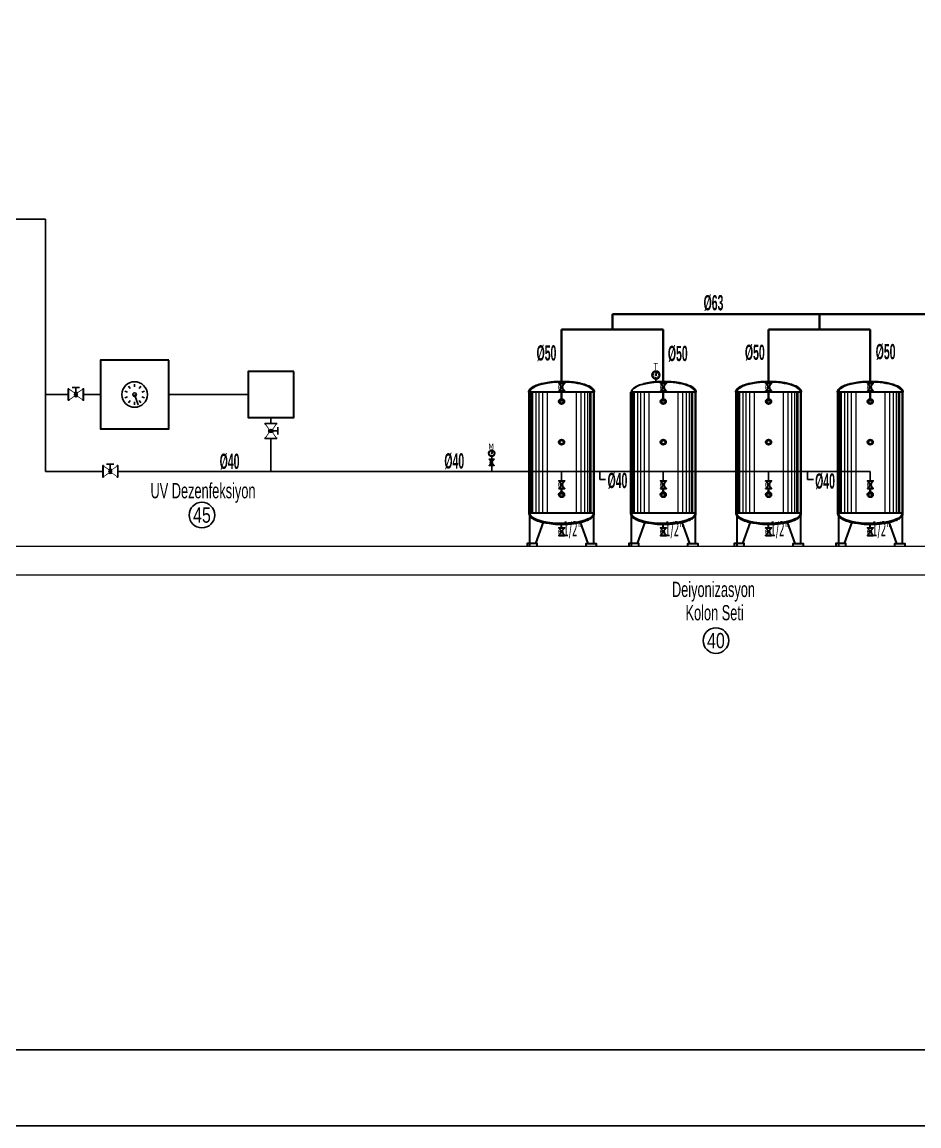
# Model space of a CAD drawing. Header units: centimetres. Extents: x 405464 to 563355, y 50011 to 66875.
# Drawn here: x 520500 to 521677, y 50011 to 51460 of the extents above; entities that cross this region are included whole.
import ezdxf
from ezdxf.enums import TextEntityAlignment as Align

# ---------------------------------------------------------------- set-up
doc = ezdxf.new("R2010")
doc.units = ezdxf.units.CM
doc.linetypes.add('SOGUKSU1', pattern=[72, 60, -6, 0, -6])
doc.layers.add('0-KRCN DI SU', color=41, linetype='D')
for name, color, linetype, lineweight in [('0-KRCN-IST-KÜRESEL VANA', 4, 'Continuous', 25), ('0-KRCN-IST-MANOMETRE', 122, 'Continuous', 25), ('0-KRCN-IST-TERMOMETRE', 122, 'Continuous', 25), ('0-KRCN-IST-YAZI', 81, 'Continuous', 30), ('0-KRCN-SHT-BOYLER', 171, 'Continuous', 35), ('0-KRCN-SHT-HİDROFOR', 171, 'Continuous', 35), ('0-KRCN-SHT-PROSES-BORU', 1, '0-Y_LINE', 40), ('0-KRCN-SHT-SOGUKSU', 141, 'SOGUKSU1', 40), ('0-KRCN-SHT-YAZI', 31, 'Continuous', 35), ('0-KRCN-SHT-YAZI-ÇAP-TEMSU', 81, 'Continuous', 30), ('0-KRCN-SHT-YUMUŞAKSU', 100, 'boruYLINE', 40), ('0-KRCN-Z-ANTET', 71, 'Continuous', 30), ('0-MEK-IST-KÜRESEL VANA', 4, 'Continuous', 25), ('0-MEK-IST-YAZI', 81, 'Continuous', 30), ('0-MEK-IST-YAZI-ÇAP', 71, 'Continuous', 35), ('0-MEK-SHT-03CIHAZ', 120, 'Continuous', 30), ('0-MEK-SHT-SOGUKSU', 141, 'SOGUKSU1', 30), ('0-yerine', 8, 'Continuous', 9)]:
    doc.layers.add(name, color=color, linetype=linetype, lineweight=lineweight)
doc.styles.add('BORU', font='AGENCYR.TTF')
doc.styles.add('CAP', font='ARIALNB.TTF')
doc.styles.add('DERECE', font='tahoma.ttf', dxfattribs={"width": 0.8})
doc.styles.get("Standard").update_dxf_attribs({"font": 'arial.ttf'})
doc.styles.add('TROMANT', font='arial.ttf', dxfattribs={"width": 0.8})
doc.linetypes.add('0-Y_LINE', pattern='A,100,-0.5,["Y",BORU,S=9,R=0,X=0,Y=-4.5],-5', length=105.5)
doc.linetypes.add('boruYLINE', pattern='A,50,-0.8,["Y",CAP,S=7,R=0,X=0,Y=-3],-7', length=57.8)
doc.linetypes.add('D', pattern='A,12,-1,["D",Standard,S=1,R=0,X=-0.1,Y=-0.5],-1.6', length=14.6)

# ---------------------------------------------------------------- blocks, each defined once
blk = doc.blocks.new('0-MEK-IST-KÜRESEL VANA-1')
at = {"layer": '0-KRCN-IST-KÜRESEL VANA'}
blk.add_hatch(color=256, dxfattribs=at).paths.add_polyline_path([(0, 1.4, 1), (0, -1.4, 1)])
for p, q in [((-3.1, 4.3), (-0.8, 1.1)), ((-3.1, 4.3), (3, 4.3)), ((0.8, 1.1), (3, 4.3)), ((-3.1, -4.2), (-0.9, -1.1)), ((-3.1, -4.2), (3, -4.2)), ((0.9, -1.1), (3, -4.2))]:
    blk.add_line(p, q, dxfattribs=at)
for points in [[(3.7, 4.6), (3.7, 5), (-3.8, 5), (-3.8, 4.6)], [(3.7, -4.5), (3.7, -5), (-3.8, -5), (-3.8, -4.5)]]:
    blk.add_lwpolyline(points, close=True, dxfattribs=at)
at = {"layer": '0-KRCN-IST-KÜRESEL VANA', "const_width": 0.5}
blk.add_lwpolyline([(0, 0), (3.7, 0)], dxfattribs=at)
blk.add_lwpolyline([(3.7, 0), (3.7, -2.4), (3.7, 2.3)], close=True, dxfattribs=at)
at = {"layer": '0-KRCN-IST-KÜRESEL VANA'}
blk.add_circle((0, 0), 1.42, dxfattribs=at)
blk = doc.blocks.new('0-MEK-IST-TERMOMETRE')
at = {"layer": '0-KRCN-IST-TERMOMETRE', "color": 122}
for p, q in [((-3.9, 2), (-2.8, 1.7)), ((-2.4, 4.1), (-1.7, 3.2)), ((0, 0.8), (-1.3, 4.8)), ((0, 4.8), (0, 3.7)), ((2.4, 4.1), (1.7, 3.2)), ((3.9, 2), (2.8, 1.7)), ((-3.9, -0.5), (-2.8, -0.1)), ((-2.4, -2.5), (-1.7, -1.6)), ((0, -3.3), (0, -2.1)), ((0, -4.2), (0, -8.3)), ((2.4, -2.5), (1.7, -1.6)), ((3.9, -0.5), (2.8, -0.1))]:
    blk.add_line(p, q, dxfattribs=at)
for radius in [5, 0.719]:
    blk.add_circle((0, 0.8), radius, dxfattribs=at)
at = {"layer": '0-KRCN-IST-TERMOMETRE', "color": 122, "style": 'DERECE', "width": 0.8}
blk.add_text('T', height=9.09, dxfattribs=at).set_placement((-2.5, 6.9))
blk = doc.blocks.new('0-MEK-IST-MANOMETRE')
at = {"layer": '0-KRCN-IST-MANOMETRE'}
for p, q in [((-3.9, 1.3), (-2.8, 0.9)), ((-2.4, 3.3), (-1.7, 2.4)), ((0, 0), (-1.3, 4)), ((0, 4.1), (0, 2.9)), ((2.4, 3.3), (1.7, 2.4)), ((3.9, 1.3), (2.8, 0.9)), ((-3.9, -1.3), (-2.8, -0.9)), ((-2.4, -3.3), (-1.7, -2.4)), ((0, -4.1), (0, -2.9)), ((0, -5), (0, -9.1)), ((2.4, -3.3), (1.7, -2.4)), ((3.9, -1.3), (2.8, -0.9))]:
    blk.add_line(p, q, dxfattribs=at)
for radius in [5, 0.719]:
    blk.add_circle((0, 0), radius, dxfattribs=at)
at = {"layer": '0-KRCN-IST-MANOMETRE', "style": 'DERECE', "width": 0.8}
blk.add_text('M', height=9.09, dxfattribs=at).set_placement((-3.4, 6.1))
blk = doc.blocks.new('0-MEK-SHT-KÜRESELVANA')
at = {"layer": '0-KRCN-IST-KÜRESEL VANA'}
blk.add_hatch(color=256, dxfattribs=at).paths.add_polyline_path([(1.42, 0, 1), (-1.42, 0, 1)])
for p, q in [((-1.12, 0.88), (-4.24, 3.02)), ((-4.24, -3.05), (-4.24, 3.02)), ((-4.24, 3.02), (-4.24, -3.05)), ((-2.41, 4.6), (2.31, 4.6)), ((0, 4.6), (-2.41, 4.6)), ((0, 0), (0, 4.6)), ((2.31, 4.6), (0, 4.6)), ((1.14, 0.85), (4.3, 3.02)), ((4.3, -3.05), (4.3, 3.02)), ((4.3, 3.02), (4.3, -3.05)), ((-4.24, -3.05), (-1.12, -0.88)), ((4.3, -3.05), (1.14, -0.85))]:
    blk.add_line(p, q, dxfattribs=at)
for points in [[(-4.53, 3.75), (-4.97, 3.75), (-4.97, -3.75), (-4.53, -3.75)], [(4.58, 3.75), (5.03, 3.75), (5.03, -3.75), (4.58, -3.75)]]:
    blk.add_lwpolyline(points, close=True, dxfattribs=at)
blk.add_circle((0, 0), 1.42, dxfattribs=at)
blk.add_wipeout([(4.3, 3.02), (4.3, -3.05), (1.12, -0.88), (1.16, -0.82), (1.21, -0.74), (1.25, -0.68), (1.3, -0.58), (1.33, -0.5), (1.35, -0.44), (1.38, -0.34), (1.41, -0.21), (1.42, -0.11), (1.42, -0.03), (1.42, 0.06), (1.41, 0.17), (1.4, 0.25), (1.38, 0.33), (1.35, 0.43), (1.32, 0.54), (1.28, 0.61), (1.25, 0.68), (1.22, 0.73), (1.18, 0.79), (1.14, 0.85), (1.12, 0.88)]).dxf.layer = '0-KRCN-IST-KÜRESEL VANA'
blk.add_wipeout([(-4.24, 3.02), (-4.24, -3.05), (-1.12, -0.88), (-1.16, -0.82), (-1.21, -0.74), (-1.25, -0.68), (-1.3, -0.58), (-1.33, -0.5), (-1.35, -0.44), (-1.38, -0.34), (-1.41, -0.21), (-1.42, -0.11), (-1.42, -0.03), (-1.42, 0.06), (-1.41, 0.17), (-1.4, 0.25), (-1.38, 0.33), (-1.35, 0.43), (-1.32, 0.54), (-1.28, 0.61), (-1.25, 0.68), (-1.22, 0.73), (-1.18, 0.79), (-1.14, 0.85), (-1.12, 0.88)]).dxf.layer = '0-KRCN-IST-KÜRESEL VANA'

msp = doc.modelspace()

# ---------------------------------------------------------------- linework, layer by layer
at = {"layer": '0-KRCN DI SU', "linetype": 'D', "ltscale": 5}
for p, q in [((520530.5, 51201.1), (520234, 51201.1)), ((520530.5, 50971.1), (520530.5, 51201.1)), ((520602.6, 50971.1), (520530.5, 50971.1)), ((520530.5, 50971.1), (520530.5, 50870.3)), ((520796.5, 50971.1), (520692.6, 50971.1)), ((520826.5, 50941.1), (520826.5, 50870.3)), ((521116.5, 50877.9), (521116.5, 50870.3)), ((521341.8, 50870.3), (520530.5, 50870.3)), ((521208.3, 50857.9), (521208.3, 50870.3)), ((521613.6, 50870.3), (521306.8, 50870.3)), ((521341.8, 50857.9), (521341.8, 50870.3)), ((521480.1, 50857.9), (521480.1, 50870.3)), ((521613.6, 50857.9), (521613.6, 50870.3))]:
    msp.add_line(p, q, dxfattribs=at)
at = {"layer": '0-KRCN-IST-MANOMETRE'}
for p, q in [((520639.6, 50982.1), (520641.8, 50979.1)), ((520647.6, 50984.7), (520647.6, 50981)), ((520655.6, 50982.1), (520653.4, 50979.1)), ((520634.7, 50975.3), (520638.2, 50974.2)), ((520634.7, 50966.9), (520638.2, 50968.1)), ((520639.6, 50960.1), (520641.8, 50963.2)), ((520647.6, 50971.1), (520652.1, 50957.7)), ((520655.6, 50960.1), (520653.4, 50963.2)), ((520660.6, 50975.3), (520657, 50974.2)), ((520660.6, 50966.9), (520657, 50968.1)), ((520647.6, 50957.5), (520647.6, 50961.3))]:
    msp.add_line(p, q, dxfattribs=at)
for radius in [16.8, 2.42]:
    msp.add_circle((520647.6, 50971.1), radius, dxfattribs=at)
at = {"layer": '0-KRCN-SHT-BOYLER'}
for p, q in [((521165.4, 50974.2), (521165.4, 50815.2)), ((521250.3, 50974.2), (521166.3, 50974.2)), ((521251.2, 50815.2), (521251.2, 50974.2)), ((521298.9, 50974.2), (521298.9, 50815.2)), ((521383.8, 50974.2), (521299.8, 50974.2)), ((521384.7, 50815.2), (521384.7, 50974.2)), ((521437.2, 50974.2), (521437.2, 50815.2)), ((521522.1, 50974.2), (521438.2, 50974.2)), ((521523, 50815.2), (521523, 50974.2)), ((521570.7, 50974.2), (521570.7, 50815.2)), ((521655.6, 50974.2), (521571.7, 50974.2)), ((521656.5, 50815.2), (521656.5, 50974.2)), ((521250.3, 50815.2), (521166.3, 50815.2)), ((521166.3, 50812.1), (521166.3, 50772)), ((521183.9, 50803.5), (521173.8, 50775.4)), ((521232.8, 50803.4), (521242.8, 50775.4)), ((521250.3, 50812.1), (521250.3, 50775.4)), ((521383.8, 50815.2), (521299.8, 50815.2)), ((521299.8, 50812.1), (521299.8, 50772)), ((521317.4, 50803.5), (521307.3, 50775.4)), ((521366.3, 50803.4), (521376.3, 50775.4)), ((521383.8, 50812.1), (521383.8, 50775.4)), ((521522.1, 50815.2), (521438.2, 50815.2)), ((521438.2, 50812.1), (521438.2, 50772)), ((521455.7, 50803.5), (521445.6, 50775.4)), ((521504.6, 50803.4), (521514.7, 50775.4)), ((521522.1, 50812.1), (521522.1, 50775.4)), ((521655.6, 50815.2), (521571.7, 50815.2)), ((521571.7, 50812.1), (521571.7, 50772)), ((521589.2, 50803.5), (521579.1, 50775.4)), ((521638.1, 50803.4), (521648.2, 50775.4)), ((521655.6, 50812.1), (521655.6, 50775.4)), ((521208.3, 50796.4), (521208.3, 50800.1)), ((521341.8, 50796.4), (521341.8, 50800.1)), ((521480.1, 50796.4), (521480.1, 50800.1)), ((521613.6, 50796.4), (521613.6, 50800.1))]:
    msp.add_line(p, q, dxfattribs=at)
at = {"layer": '0-KRCN-SHT-BOYLER', "color": 120, "lineweight": 15}
for p, q in [((521166.3, 50974.2), (521166.3, 50815.2)), ((521167.6, 50974.2), (521167.6, 50815.2)), ((521168.5, 50974.2), (521168.5, 50815.2)), ((521169.9, 50974.2), (521169.9, 50815.2)), ((521174.5, 50974.2), (521174.5, 50815.2)), ((521178.2, 50974.2), (521178.2, 50815.2)), ((521183.1, 50974.2), (521183.1, 50815.2)), ((521189.1, 50974.2), (521189.1, 50815.2)), ((521227.6, 50974.2), (521227.6, 50815.2)), ((521233.5, 50974.2), (521233.5, 50815.2)), ((521238.4, 50974.2), (521238.4, 50815.2)), ((521242.1, 50974.2), (521242.1, 50815.2)), ((521244.7, 50974.2), (521244.7, 50815.2)), ((521246.8, 50974.2), (521246.8, 50815.2)), ((521250.3, 50815.2), (521250.3, 50974.2)), ((521299.8, 50974.2), (521299.8, 50815.2)), ((521301.1, 50974.2), (521301.1, 50815.2)), ((521302, 50974.2), (521302, 50815.2)), ((521303.4, 50974.2), (521303.4, 50815.2)), ((521308, 50974.2), (521308, 50815.2)), ((521311.7, 50974.2), (521311.7, 50815.2)), ((521316.6, 50974.2), (521316.6, 50815.2)), ((521322.6, 50974.2), (521322.6, 50815.2)), ((521361.1, 50974.2), (521361.1, 50815.2)), ((521367, 50974.2), (521367, 50815.2)), ((521371.9, 50974.2), (521371.9, 50815.2)), ((521375.6, 50974.2), (521375.6, 50815.2)), ((521378.2, 50974.2), (521378.2, 50815.2)), ((521380.3, 50974.2), (521380.3, 50815.2)), ((521383.8, 50815.2), (521383.8, 50974.2)), ((521438.2, 50974.2), (521438.2, 50815.2)), ((521439.4, 50974.2), (521439.4, 50815.2)), ((521440.3, 50974.2), (521440.3, 50815.2)), ((521441.7, 50974.2), (521441.7, 50815.2)), ((521446.3, 50974.2), (521446.3, 50815.2)), ((521450, 50974.2), (521450, 50815.2)), ((521454.9, 50974.2), (521454.9, 50815.2)), ((521460.9, 50974.2), (521460.9, 50815.2)), ((521499.4, 50974.2), (521499.4, 50815.2)), ((521505.3, 50974.2), (521505.3, 50815.2)), ((521510.3, 50974.2), (521510.3, 50815.2)), ((521514, 50974.2), (521514, 50815.2)), ((521516.5, 50974.2), (521516.5, 50815.2)), ((521518.6, 50974.2), (521518.6, 50815.2)), ((521522.1, 50815.2), (521522.1, 50974.2)), ((521571.7, 50974.2), (521571.7, 50815.2)), ((521572.9, 50974.2), (521572.9, 50815.2)), ((521573.8, 50974.2), (521573.8, 50815.2)), ((521575.2, 50974.2), (521575.2, 50815.2)), ((521579.8, 50974.2), (521579.8, 50815.2)), ((521583.5, 50974.2), (521583.5, 50815.2)), ((521588.4, 50974.2), (521588.4, 50815.2)), ((521594.4, 50974.2), (521594.4, 50815.2)), ((521632.9, 50974.2), (521632.9, 50815.2)), ((521638.8, 50974.2), (521638.8, 50815.2)), ((521643.8, 50974.2), (521643.8, 50815.2)), ((521647.5, 50974.2), (521647.5, 50815.2)), ((521650, 50974.2), (521650, 50815.2)), ((521652.1, 50974.2), (521652.1, 50815.2)), ((521655.6, 50815.2), (521655.6, 50974.2))]:
    msp.add_line(p, q, dxfattribs=at)
at = {"layer": '0-KRCN-SHT-BOYLER'}
for points in [[(521176.3, 50772), (521176.3, 50775.4), (521163, 50775.4), (521163, 50772)], [(521240.4, 50772), (521240.4, 50775.4), (521253.6, 50775.4), (521253.6, 50772)], [(521309.8, 50772), (521309.8, 50775.4), (521296.5, 50775.4), (521296.5, 50772)], [(521373.9, 50772), (521373.9, 50775.4), (521387.1, 50775.4), (521387.1, 50772)], [(521448.1, 50772), (521448.1, 50775.4), (521434.8, 50775.4), (521434.8, 50772)], [(521512.2, 50772), (521512.2, 50775.4), (521525.5, 50775.4), (521525.5, 50772)], [(521581.6, 50772), (521581.6, 50775.4), (521568.3, 50775.4), (521568.3, 50772)], [(521645.7, 50772), (521645.7, 50775.4), (521659, 50775.4), (521659, 50772)]]:
    msp.add_lwpolyline(points, dxfattribs=at)
for centre, radius in [((521208.3, 50961.9), 3.49), ((521208.3, 50961.9), 2.5), ((521341.8, 50961.9), 3.49), ((521341.8, 50961.9), 2.5), ((521480.1, 50961.9), 3.49), ((521480.1, 50961.9), 2.5), ((521613.6, 50961.9), 3.49), ((521613.6, 50961.9), 2.5), ((521208.3, 50908.6), 3.49), ((521208.3, 50908.6), 2.5), ((521341.8, 50908.6), 3.49), ((521341.8, 50908.6), 2.5), ((521480.1, 50908.6), 3.49), ((521480.1, 50908.6), 2.5), ((521613.6, 50908.6), 3.49), ((521613.6, 50908.6), 2.5), ((521208.3, 50839.7), 3.49), ((521208.3, 50839.7), 2.5), ((521341.8, 50839.7), 3.49), ((521341.8, 50839.7), 2.5), ((521480.1, 50839.7), 3.49), ((521480.1, 50839.7), 2.5), ((521613.6, 50839.7), 3.49), ((521613.6, 50839.7), 2.5)]:
    msp.add_circle(centre, radius, dxfattribs=at)
for centre, start_param, end_param in [((521208.3, 50974.2, 255824.9), 4.812725, 6.283185), ((521208.3, 50974.2, 255824.9), -0.913932, 0), ((521208.3, 50974.2, 255824.9), 3.141593, 4.812725), ((521341.8, 50974.2, 255824.9), 4.812725, 6.283185), ((521341.8, 50974.2, 255824.9), 3.141593, 4.812725), ((521480.1, 50974.2, 255824.9), 4.812725, 6.283185), ((521480.1, 50974.2, 255824.9), -0.913932, 0), ((521480.1, 50974.2, 255824.9), 3.141593, 4.812725), ((521613.6, 50974.2, 255824.9), 4.812725, 6.283185), ((521613.6, 50974.2, 255824.9), -0.913932, 0), ((521613.6, 50974.2, 255824.9), 3.141593, 4.812725)]:
    msp.add_ellipse(centre, major_axis=(-42, 0), ratio=0.318683, start_param=start_param, end_param=end_param, dxfattribs=at)
at = {"layer": '0-KRCN-SHT-BOYLER', "extrusion": (0, 0, -1)}
for centre, start_param, end_param in [((521208.3, 50815.2, 255824.9), 4.812725, 6.283185), ((521208.3, 50815.2, 255824.9), -0.913932, 0), ((521208.3, 50815.2, 255824.9), 3.141593, 4.812725), ((521341.8, 50815.2, 255824.9), 4.812725, 6.283185), ((521341.8, 50815.2, 255824.9), -0.913932, 0), ((521341.8, 50815.2, 255824.9), 3.141593, 4.812725), ((521480.1, 50815.2, 255824.9), 4.812725, 6.283185), ((521480.1, 50815.2, 255824.9), -0.913932, 0), ((521480.1, 50815.2, 255824.9), 3.141593, 4.812725), ((521613.6, 50815.2, 255824.9), 4.812725, 6.283185), ((521613.6, 50815.2, 255824.9), -0.913932, 0), ((521613.6, 50815.2, 255824.9), 3.141593, 4.812725)]:
    msp.add_ellipse(centre, major_axis=(-42, 0), ratio=0.318683, start_param=start_param, end_param=end_param, dxfattribs=at)
at = {"layer": '0-KRCN-SHT-BOYLER', "color": 11}
for points, knots in [([(521165.4, 50974.2), (521165.4, 50974.3), (521165.4, 50974.5), (521165.5, 50975.4), (521165.7, 50976.2), (521166.6, 50977.7), (521167.1, 50978.4), (521169.1, 50980.3), (521170.9, 50981.5), (521175.3, 50983.5), (521177.9, 50984.4), (521181.4, 50985.4), (521182, 50985.6), (521182.7, 50985.7)], [2.2210712, 2.2210712, 2.2210712, 2.2210712, 2.2775173, 2.2775173, 2.549192, 2.549192, 2.8208667, 2.8208667, 2.9678797, 2.9678797, 3.1148928, 3.1148928, 3.1415927, 3.1415927, 3.1415927, 3.1415927]), ([(521182.7, 50985.7), (521197.8, 50988.1), (521199.6, 50988.2), (521202.7, 50988.4), (521204, 50988.4), (521205.3, 50988.4)], [1.6414659, 1.6414659, 1.6414659, 1.6414659, 1.734168, 1.734168, 1.8671625, 1.8671625, 1.8671625, 1.8671625]), ([(521205.3, 50988.4), (521211.8, 50988.4), (521212.3, 50988.4), (521216.7, 50988.3), (521220.4, 50988), (521227.5, 50987.1), (521230.9, 50986.5), (521237, 50985), (521239.8, 50984.1), (521244.5, 50982.1), (521246.4, 50981), (521248.6, 50979.3), (521249.2, 50978.7), (521250.2, 50977.5), (521250.5, 50976.8), (521251.1, 50975.5), (521251.2, 50974.9), (521251.2, 50974.2)], [0, 0, 0, 0, 0.125265, 0.125265, 0.25053, 0.25053, 0.375795, 0.375795, 0.647469, 0.647469, 0.919144, 0.919144, 1.190819, 1.190819, 1.462493, 1.462493, 1.500128, 1.500128, 1.500128, 1.500128]), ([(521316.2, 50985.7), (521331.3, 50988.1), (521333.1, 50988.2), (521336.2, 50988.4), (521337.5, 50988.4), (521338.8, 50988.4)], [1.6414659, 1.6414659, 1.6414659, 1.6414659, 1.734168, 1.734168, 1.8671625, 1.8671625, 1.8671625, 1.8671625]), ([(521338.8, 50988.4), (521345.3, 50988.4), (521345.8, 50988.4), (521350.2, 50988.3), (521353.9, 50988), (521361, 50987.1), (521364.4, 50986.5), (521370.5, 50985), (521373.3, 50984.1), (521378, 50982.1), (521379.9, 50981), (521382.1, 50979.3), (521382.7, 50978.7), (521383.7, 50977.5), (521384, 50976.8), (521384.6, 50975.5), (521384.7, 50974.9), (521384.7, 50974.2)], [0, 0, 0, 0, 0.125265, 0.125265, 0.25053, 0.25053, 0.375795, 0.375795, 0.647469, 0.647469, 0.919144, 0.919144, 1.190819, 1.190819, 1.462493, 1.462493, 1.500128, 1.500128, 1.500128, 1.500128]), ([(521437.2, 50974.2), (521437.2, 50974.3), (521437.2, 50974.5), (521437.3, 50975.4), (521437.6, 50976.2), (521438.4, 50977.7), (521439, 50978.4), (521441, 50980.3), (521442.7, 50981.5), (521447.1, 50983.5), (521449.7, 50984.4), (521453.2, 50985.4), (521453.9, 50985.6), (521454.5, 50985.7)], [2.2210712, 2.2210712, 2.2210712, 2.2210712, 2.2775173, 2.2775173, 2.549192, 2.549192, 2.8208667, 2.8208667, 2.9678797, 2.9678797, 3.1148928, 3.1148928, 3.1415927, 3.1415927, 3.1415927, 3.1415927]), ([(521454.5, 50985.7), (521469.6, 50988.1), (521471.4, 50988.2), (521474.5, 50988.4), (521475.8, 50988.4), (521477.1, 50988.4)], [1.6414659, 1.6414659, 1.6414659, 1.6414659, 1.734168, 1.734168, 1.8671625, 1.8671625, 1.8671625, 1.8671625]), ([(521477.1, 50988.4), (521483.6, 50988.4), (521484.2, 50988.4), (521488.5, 50988.3), (521492.3, 50988), (521499.4, 50987.1), (521502.7, 50986.5), (521508.9, 50985), (521511.6, 50984.1), (521516.3, 50982.1), (521518.3, 50981), (521520.4, 50979.3), (521521, 50978.7), (521522, 50977.5), (521522.4, 50976.8), (521522.9, 50975.5), (521523, 50974.9), (521523, 50974.2)], [0, 0, 0, 0, 0.125265, 0.125265, 0.25053, 0.25053, 0.375795, 0.375795, 0.647469, 0.647469, 0.919144, 0.919144, 1.190819, 1.190819, 1.462493, 1.462493, 1.500128, 1.500128, 1.500128, 1.500128]), ([(521570.7, 50974.2), (521570.7, 50974.3), (521570.7, 50974.5), (521570.8, 50975.4), (521571.1, 50976.2), (521571.9, 50977.7), (521572.5, 50978.4), (521574.5, 50980.3), (521576.2, 50981.5), (521580.6, 50983.5), (521583.2, 50984.4), (521586.7, 50985.4), (521587.4, 50985.6), (521588, 50985.7)], [2.2210712, 2.2210712, 2.2210712, 2.2210712, 2.2775173, 2.2775173, 2.549192, 2.549192, 2.8208667, 2.8208667, 2.9678797, 2.9678797, 3.1148928, 3.1148928, 3.1415927, 3.1415927, 3.1415927, 3.1415927]), ([(521588, 50985.7), (521603.1, 50988.1), (521604.9, 50988.2), (521608, 50988.4), (521609.3, 50988.4), (521610.6, 50988.4)], [1.6414659, 1.6414659, 1.6414659, 1.6414659, 1.734168, 1.734168, 1.8671625, 1.8671625, 1.8671625, 1.8671625]), ([(521610.6, 50988.4), (521617.1, 50988.4), (521617.7, 50988.4), (521622, 50988.3), (521625.8, 50988), (521632.9, 50987.1), (521636.2, 50986.5), (521642.4, 50985), (521645.1, 50984.1), (521649.8, 50982.1), (521651.8, 50981), (521653.9, 50979.3), (521654.5, 50978.7), (521655.5, 50977.5), (521655.9, 50976.8), (521656.4, 50975.5), (521656.5, 50974.9), (521656.5, 50974.2)], [0, 0, 0, 0, 0.125265, 0.125265, 0.25053, 0.25053, 0.375795, 0.375795, 0.647469, 0.647469, 0.919144, 0.919144, 1.190819, 1.190819, 1.462493, 1.462493, 1.500128, 1.500128, 1.500128, 1.500128]), ([(521165.4, 50815.2), (521165.4, 50815.1), (521165.4, 50814.9), (521165.5, 50814), (521165.7, 50813.2), (521166.6, 50811.7), (521167.1, 50811), (521169.1, 50809.1), (521170.9, 50807.9), (521175.3, 50805.9), (521177.9, 50804.9), (521181.4, 50804), (521182, 50803.8), (521182.7, 50803.7)], [2.2210712, 2.2210712, 2.2210712, 2.2210712, 2.2775173, 2.2775173, 2.549192, 2.549192, 2.8208667, 2.8208667, 2.9678797, 2.9678797, 3.1148928, 3.1148928, 3.1415927, 3.1415927, 3.1415927, 3.1415927]), ([(521182.7, 50803.7), (521197.8, 50801.3), (521199.6, 50801.2), (521202.7, 50801), (521204, 50801), (521205.3, 50800.9)], [1.6414659, 1.6414659, 1.6414659, 1.6414659, 1.734168, 1.734168, 1.8671625, 1.8671625, 1.8671625, 1.8671625]), ([(521205.3, 50800.9), (521211.8, 50801), (521212.3, 50801), (521216.7, 50801.1), (521220.4, 50801.4), (521227.5, 50802.3), (521230.9, 50802.9), (521237, 50804.4), (521239.8, 50805.3), (521244.5, 50807.3), (521246.4, 50808.4), (521248.6, 50810.1), (521249.2, 50810.7), (521250.2, 50811.9), (521250.5, 50812.6), (521251.1, 50813.9), (521251.2, 50814.5), (521251.2, 50815.2)], [0, 0, 0, 0, 0.125265, 0.125265, 0.25053, 0.25053, 0.375795, 0.375795, 0.647469, 0.647469, 0.919144, 0.919144, 1.190819, 1.190819, 1.462493, 1.462493, 1.500128, 1.500128, 1.500128, 1.500128]), ([(521298.9, 50815.2), (521298.9, 50815.1), (521298.9, 50814.9), (521299, 50814), (521299.2, 50813.2), (521300.1, 50811.7), (521300.6, 50811), (521302.6, 50809.1), (521304.4, 50807.9), (521308.8, 50805.9), (521311.4, 50804.9), (521314.9, 50804), (521315.5, 50803.8), (521316.2, 50803.7)], [2.2210712, 2.2210712, 2.2210712, 2.2210712, 2.2775173, 2.2775173, 2.549192, 2.549192, 2.8208667, 2.8208667, 2.9678797, 2.9678797, 3.1148928, 3.1148928, 3.1415927, 3.1415927, 3.1415927, 3.1415927]), ([(521316.2, 50803.7), (521331.3, 50801.3), (521333.1, 50801.2), (521336.2, 50801), (521337.5, 50801), (521338.8, 50800.9)], [1.6414659, 1.6414659, 1.6414659, 1.6414659, 1.734168, 1.734168, 1.8671625, 1.8671625, 1.8671625, 1.8671625]), ([(521338.8, 50800.9), (521345.3, 50801), (521345.8, 50801), (521350.2, 50801.1), (521353.9, 50801.4), (521361, 50802.3), (521364.4, 50802.9), (521370.5, 50804.4), (521373.3, 50805.3), (521378, 50807.3), (521379.9, 50808.4), (521382.1, 50810.1), (521382.7, 50810.7), (521383.7, 50811.9), (521384, 50812.6), (521384.6, 50813.9), (521384.7, 50814.5), (521384.7, 50815.2)], [0, 0, 0, 0, 0.125265, 0.125265, 0.25053, 0.25053, 0.375795, 0.375795, 0.647469, 0.647469, 0.919144, 0.919144, 1.190819, 1.190819, 1.462493, 1.462493, 1.500128, 1.500128, 1.500128, 1.500128]), ([(521437.2, 50815.2), (521437.2, 50815.1), (521437.2, 50814.9), (521437.3, 50814), (521437.6, 50813.2), (521438.4, 50811.7), (521439, 50811), (521441, 50809.1), (521442.7, 50807.9), (521447.1, 50805.9), (521449.7, 50804.9), (521453.2, 50804), (521453.9, 50803.8), (521454.5, 50803.7)], [2.2210712, 2.2210712, 2.2210712, 2.2210712, 2.2775173, 2.2775173, 2.549192, 2.549192, 2.8208667, 2.8208667, 2.9678797, 2.9678797, 3.1148928, 3.1148928, 3.1415927, 3.1415927, 3.1415927, 3.1415927]), ([(521454.5, 50803.7), (521469.6, 50801.3), (521471.4, 50801.2), (521474.5, 50801), (521475.8, 50801), (521477.1, 50800.9)], [1.6414659, 1.6414659, 1.6414659, 1.6414659, 1.734168, 1.734168, 1.8671625, 1.8671625, 1.8671625, 1.8671625]), ([(521477.1, 50800.9), (521483.6, 50801), (521484.2, 50801), (521488.5, 50801.1), (521492.3, 50801.4), (521499.4, 50802.3), (521502.7, 50802.9), (521508.9, 50804.4), (521511.6, 50805.3), (521516.3, 50807.3), (521518.3, 50808.4), (521520.4, 50810.1), (521521, 50810.7), (521522, 50811.9), (521522.4, 50812.6), (521522.9, 50813.9), (521523, 50814.5), (521523, 50815.2)], [0, 0, 0, 0, 0.125265, 0.125265, 0.25053, 0.25053, 0.375795, 0.375795, 0.647469, 0.647469, 0.919144, 0.919144, 1.190819, 1.190819, 1.462493, 1.462493, 1.500128, 1.500128, 1.500128, 1.500128]), ([(521570.7, 50815.2), (521570.7, 50815.1), (521570.7, 50814.9), (521570.8, 50814), (521571.1, 50813.2), (521571.9, 50811.7), (521572.5, 50811), (521574.5, 50809.1), (521576.2, 50807.9), (521580.6, 50805.9), (521583.2, 50804.9), (521586.7, 50804), (521587.4, 50803.8), (521588, 50803.7)], [2.2210712, 2.2210712, 2.2210712, 2.2210712, 2.2775173, 2.2775173, 2.549192, 2.549192, 2.8208667, 2.8208667, 2.9678797, 2.9678797, 3.1148928, 3.1148928, 3.1415927, 3.1415927, 3.1415927, 3.1415927]), ([(521588, 50803.7), (521603.1, 50801.3), (521604.9, 50801.2), (521608, 50801), (521609.3, 50801), (521610.6, 50800.9)], [1.6414659, 1.6414659, 1.6414659, 1.6414659, 1.734168, 1.734168, 1.8671625, 1.8671625, 1.8671625, 1.8671625]), ([(521610.6, 50800.9), (521617.1, 50801), (521617.7, 50801), (521622, 50801.1), (521625.8, 50801.4), (521632.9, 50802.3), (521636.2, 50802.9), (521642.4, 50804.4), (521645.1, 50805.3), (521649.8, 50807.3), (521651.8, 50808.4), (521653.9, 50810.1), (521654.5, 50810.7), (521655.5, 50811.9), (521655.9, 50812.6), (521656.4, 50813.9), (521656.5, 50814.5), (521656.5, 50815.2)], [0, 0, 0, 0, 0.125265, 0.125265, 0.25053, 0.25053, 0.375795, 0.375795, 0.647469, 0.647469, 0.919144, 0.919144, 1.190819, 1.190819, 1.462493, 1.462493, 1.500128, 1.500128, 1.500128, 1.500128])]:
    msp.add_open_spline(points, degree=3, knots=knots, dxfattribs=at)
at = {"layer": '0-KRCN-SHT-HİDROFOR'}
for points in [[(520692.6, 51016.1), (520602.6, 51016.1), (520602.6, 50926.1), (520692.6, 50926.1)], [(520856.5, 51001.1), (520796.5, 51001.1), (520796.5, 50941.1), (520856.5, 50941.1)]]:
    msp.add_lwpolyline(points, close=True, dxfattribs=at)
at = {"layer": '0-KRCN-SHT-PROSES-BORU'}
for p, q in [((521275.1, 51076.6), (521888.9, 51076.6)), ((521275.1, 51056.6), (521275.1, 51076.6)), ((521546.9, 51056.6), (521546.9, 51076.6)), ((521208.3, 50986), (521208.3, 51056.6)), ((521341.8, 51056.6), (521208.3, 51056.6)), ((521341.8, 50986), (521341.8, 51056.6)), ((521480.1, 50986), (521480.1, 51056.6)), ((521613.6, 51056.6), (521480.1, 51056.6)), ((521613.6, 50986), (521613.6, 51056.6)), ((521208.3, 50961.9), (521208.3, 50975.5)), ((521341.8, 50961.9), (521341.8, 50975.5)), ((521480.1, 50961.9), (521480.1, 50975.5)), ((521613.6, 50961.9), (521613.6, 50975.5))]:
    msp.add_line(p, q, dxfattribs=at)
at = {"layer": '0-KRCN-SHT-SOGUKSU'}
for p, q in [((521208.3, 50839.7), (521208.3, 50847.4)), ((521341.8, 50839.7), (521341.8, 50847.4)), ((521480.1, 50839.7), (521480.1, 50847.4)), ((521613.6, 50839.7), (521613.6, 50847.4))]:
    msp.add_line(p, q, dxfattribs=at)
at = {"layer": '0-KRCN-SHT-YAZI-ÇAP-TEMSU', "linetype": 'Continuous'}
for p, q in [((521258.4, 50859.7), (521258.4, 50870.3)), ((521531.3, 50859.7), (521531.3, 50870.3)), ((521266, 50859.7), (521258.4, 50859.7)), ((521539, 50859.7), (521531.3, 50859.7))]:
    msp.add_line(p, q, dxfattribs=at)
at = {"layer": '0-MEK-IST-YAZI'}
for centre in [(520736, 50812.9), (521410.9, 50648.2)]:
    msp.add_circle(centre, 16.8, dxfattribs=at)
at = {"layer": '0-yerine', "color": 8}
for p, q in [((519319.8, 50772), (524294.8, 50772)), ((519319.8, 50734.5), (524294.8, 50734.5))]:
    msp.add_line(p, q, dxfattribs=at)

# ---------------------------------------------------------------- block references
at = {"layer": '0-KRCN-SHT-YUMUŞAKSU', "xscale": -0.8400000000000002, "yscale": 0.8400000000000002, "zscale": 0.8400000000000002}
msp.add_blockref('0-MEK-IST-MANOMETRE', (521116.5, 50894), dxfattribs=at)
at = {"layer": '0-MEK-IST-KÜRESEL VANA', "xscale": -0.8400000000000002, "yscale": 0.8400000000000002, "zscale": 0.8400000000000002}
msp.add_blockref('0-MEK-IST-KÜRESEL VANA-1', (521116.4, 50882.1), dxfattribs=at)
at = {"layer": '0-MEK-IST-YAZI-ÇAP', "xscale": -1.05, "yscale": 1.05, "zscale": 1.05}
for p in [(521208.3, 50980.7), (521341.8, 50980.7), (521480.1, 50980.7), (521613.6, 50980.7), (521208.3, 50852.6), (521341.8, 50852.6), (521480.1, 50852.6), (521613.6, 50852.6), (521208.3, 50791.1), (521341.8, 50791.1), (521480.1, 50791.1), (521613.6, 50791.1)]:
    msp.add_blockref('0-MEK-IST-KÜRESEL VANA-1', p, dxfattribs=at)
at = {"layer": '0-MEK-SHT-03CIHAZ', "xscale": -1.05, "yscale": 1.05, "zscale": 1.05}
msp.add_blockref('0-MEK-IST-TERMOMETRE', (521332.1, 50995.9), dxfattribs=at)

# ---------------------------------------------------------------- texts
at = {"layer": '0-KRCN-IST-YAZI', "style": 'TROMANT', "width": 0.6}
for s, p in [('UV Dezenfeksiyon', (520737.4, 50844.9)), ('Deiyonizasyon', (521407.7, 50715.4)), ('Kolon Seti', (521409.2, 50684.8))]:
    msp.add_text(s, height=20, dxfattribs=at).set_placement(p, align=Align.MIDDLE_CENTER)
at = {"layer": '0-KRCN-SHT-YAZI', "style": 'DERECE', "width": 0.5}
for p in [(521210.4, 50784.9), (521343.9, 50784.9), (521482.2, 50784.9), (521615.7, 50784.9)]:
    msp.add_text('1/2"', height=20, dxfattribs=at).set_placement(p)
at = {"layer": '0-KRCN-SHT-YAZI-ÇAP-TEMSU', "linetype": 'Continuous', "style": 'CAP', "width": 0.6}
for s, p in [('Ø63', (521420.7, 51091.6)), ('Ø50', (521201.4, 51025.7)), ('Ø50', (521373.8, 51025)), ('Ø50', (521475, 51026.5)), ('Ø50', (521646.7, 51027.4)), ('Ø40', (520785.3, 50883.5)), ('Ø40', (521080.3, 50884)), ('Ø40', (521294.6, 50858.3)), ('Ø40', (521567.2, 50857.6))]:
    msp.add_text(s, height=20, dxfattribs=at).set_placement(p, align=Align.MIDDLE_RIGHT)
at = {"layer": '0-MEK-IST-YAZI', "color": 1, "style": 'TROMANT', "width": 0.75}
for s, p in [('45', (520736, 50812.9)), ('40', (521410.9, 50648.2))]:
    msp.add_text(s, height=20, dxfattribs=at).set_placement(p, align=Align.MIDDLE_CENTER)

# ---------------------------------------------------------------- next in the draw order: block references
at = {"layer": '0-MEK-SHT-SOGUKSU', "xscale": 2, "yscale": 2, "zscale": 2}
for p in [(520570.5, 50971.1), (520615.7, 50870.3)]:
    msp.add_blockref('0-MEK-SHT-KÜRESELVANA', p, dxfattribs=at)
at = {"layer": '0-MEK-SHT-SOGUKSU', "xscale": 2, "yscale": 2, "zscale": 2, "rotation": 270.0000000000001}
msp.add_blockref('0-MEK-SHT-KÜRESELVANA', (520826.5, 50923.3), dxfattribs=at)

# ---------------------------------------------------------------- next in the draw order: linework, layer by layer
at = {"layer": '0-KRCN-Z-ANTET'}
for points in [[(405464.1, 50011.3), (563355.4, 50011.3), (563355.4, 59011.3), (405464.1, 59011.3)], [(503064.1, 50111.3), (544661.8, 50111.3), (544661.8, 58911.3), (503064.1, 58911.3)]]:
    msp.add_lwpolyline(points, close=True, dxfattribs=at)

doc.saveas('drawing.dxf')
